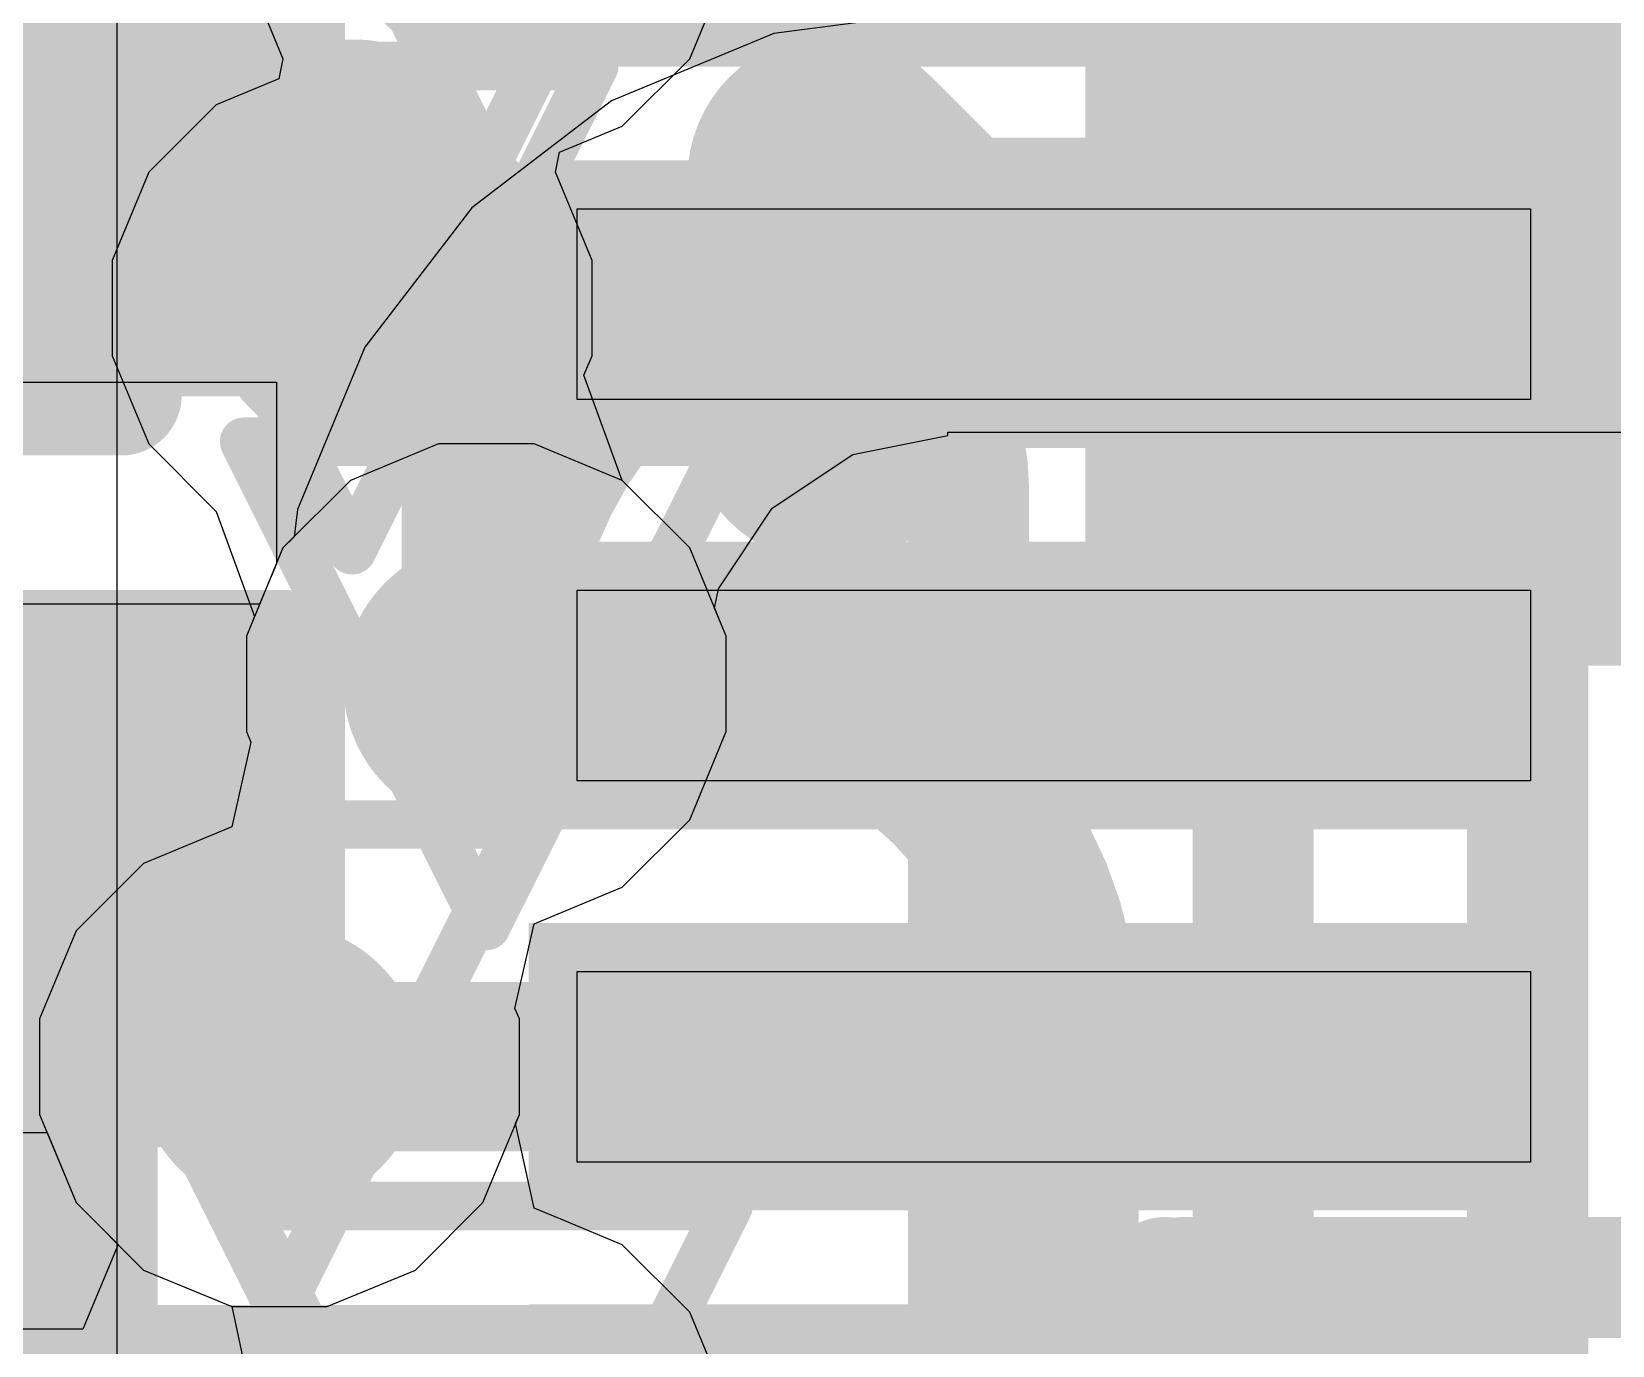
# Model space of a CAD drawing. Header units: inches. Extents: x -6 to 283, y -12 to 154.
# Drawn here: x 17.468 to 19.126, y -4.754 to -3.376 of the extents above; entities that cross this region are included whole.
import ezdxf

# ---------------------------------------------------------------- set-up
doc = ezdxf.new("R2010")
doc.units = ezdxf.units.IN
for name, color, linetype in [('Bottom Layer', 5, 'Continuous'), ('Bottom Overlay', 54, 'Continuous'), ('Bottom Paste', 16, 'Continuous'), ('Bottom Solder', 6, 'Continuous'), ('Drill Drawing', 1, 'Continuous'), ('GND-1', 16, 'Continuous'), ('GND-2', 90, 'Continuous'), ('GND-3', 216, 'Continuous'), ('GND-4', 54, 'Continuous'), ('PWR-1', 156, 'Continuous'), ('PWR-2', 130, 'Continuous'), ('Signal L1', 76, 'Continuous'), ('Signal L2', 6, 'Continuous'), ('Top Layer', 1, 'Continuous'), ('Top Overlay', 2, 'Continuous'), ('Top Paste', 8, 'Continuous'), ('Top Solder', 216, 'Continuous'), ('Via Holes', 16, 'Continuous')]:
    doc.layers.add(name, color=color, linetype=linetype)

# ---------------------------------------------------------------- blocks, each defined once
blk = doc.blocks.new('ESOP_8_B_53')
at = {"layer": 'Bottom Layer'}
blk.add_hatch(color=5, dxfattribs=at).paths.add_polyline_path([(-3.50850073, -1.6050006), (-2.30850059, -1.6050006), (-2.30850059, -2.2049994), (-3.50850073, -2.2049994)])
at = {"layer": 'Bottom Paste'}
blk.add_hatch(color=16, dxfattribs=at).paths.add_polyline_path([(-3.50850073, -1.6050006), (-2.30850059, -1.6050006), (-2.30850059, -2.2049994), (-3.50850073, -2.2049994)])
at = {"layer": 'Bottom Solder'}
blk.add_hatch(color=6, dxfattribs=at).paths.add_polyline_path([(-3.61010073, -1.5034006), (-2.20690059, -1.5034006), (-2.20690059, -2.3065994), (-3.61010073, -2.3065994)])
at = {"layer": 'Bottom Overlay'}
for points in [[(-3.877200779999999, -1.79540154, 0.2999994, 0.2999994, 0), (-3.75020078, -1.92240154, 0.2999994, 0.2999994, 0)], [(-3.877200779999999, -2.04940154, 0.2999994, 0.2999994, 0), (-3.877200779999999, -1.79540154, 0.2999994, 0.2999994, 0)], [(-3.877200779999999, -2.04940154, 0.2999994, 0.2999994, 0), (-3.75020078, -1.92240154, 0.2999994, 0.2999994, 0)]]:
    blk.add_lwpolyline(points, format="xyseb", dxfattribs=at)
for points in [[(-3.95219936, -1.79540154, 0.1499997, 0.1499997, 1), (-3.8022022, -1.79540154, 0.1499997, 0.1499997, 1)], [(-3.95219936, -1.79540154, 0.1499997, 0.1499997, 1), (-3.8022022, -1.79540154, 0.1499997, 0.1499997, 1)], [(-3.82519936, -1.92240154, 0.1499997, 0.1499997, 1), (-3.675202199999999, -1.92240154, 0.1499997, 0.1499997, 1)], [(-3.82519936, -1.92240154, 0.1499997, 0.1499997, 1), (-3.675202199999999, -1.92240154, 0.1499997, 0.1499997, 1)], [(-3.95219936, -2.04940154, 0.1499997, 0.1499997, 1), (-3.8022022, -2.04940154, 0.1499997, 0.1499997, 1)], [(-3.95219936, -2.04940154, 0.1499997, 0.1499997, 1), (-3.8022022, -2.04940154, 0.1499997, 0.1499997, 1)]]:
    blk.add_lwpolyline(points, format="xyseb", close=True, dxfattribs=at)
blk = doc.blocks.new('QFN_64_EP_7_5_7_5__55')
at = {"layer": 'Top Layer'}
for points in [[(-0.6999452599999998, -4.349876999999999), (-0.6999452600000001, -3.349879), (-0.4999456600000001, -3.349879), (-0.4999456599999999, -4.349876999999999)], [(-0.2999003399999999, -4.34987446), (-0.29990034, -3.34987646), (-0.09990074000000009, -3.34987646), (-0.0999007399999999, -4.34987446)], [(0.09989820000000008, -4.34987446), (0.09989819999999991, -3.34987646), (0.2998977999999999, -3.34987646), (0.2998978, -4.34987446)]]:
    blk.add_hatch(color=1, dxfattribs=at).paths.add_polyline_path(points)
at = {"layer": 'Top Solder'}
for points in [[(-1.1507978, -4.400677), (-1.1507978, -3.299079), (-0.8491982, -3.299079), (-0.8491981999999999, -4.400677)], [(-0.7507452599999997, -4.400677), (-0.7507452600000002, -3.299079), (-0.44914566, -3.299079), (-0.4491456599999999, -4.400677)], [(-0.3507003399999999, -4.400674459999999), (-0.3507003400000001, -3.29907646), (-0.04910074000000009, -3.29907646), (-0.04910073999999991, -4.400674459999999)], [(0.04909820000000009, -4.400674459999999), (0.0490981999999999, -3.29907646), (0.3506977999999999, -3.29907646), (0.3506978000000001, -4.400674459999999)], [(0.44915074, -4.400674459999999), (0.4491507399999999, -3.29907646), (0.7507503399999998, -3.29907646), (0.7507503400000001, -4.400674459999999)]]:
    blk.add_hatch(color=216, dxfattribs=at).paths.add_polyline_path(points)
at = {"layer": 'Top Paste'}
for p, q in [((-0.6999452599999999, -4.34987446), (-0.6999452599999999, -3.34987646)), ((-0.6999452599999999, -3.34987646), (-0.4999482, -3.349879)), ((-0.4999482, -3.349879), (-0.4999482, -4.349876999999999)), ((-0.2998978, -4.349876999999999), (-0.2998978, -3.349879)), ((-0.2998978, -3.349879), (-0.09989819999999999, -3.349879)), ((-0.09989819999999999, -3.349879), (-0.09989819999999999, -4.349876999999999)), ((0.09989819999999999, -4.349876999999999), (0.09989819999999999, -3.349879)), ((0.09989819999999999, -3.349879), (0.2998978, -3.349879)), ((0.2998978, -3.349879), (0.2998978, -4.349876999999999)), ((-0.4999482, -4.349876999999999), (-0.6999452599999999, -4.34987446)), ((-0.09989819999999999, -4.349876999999999), (-0.2998978, -4.349876999999999)), ((0.2998978, -4.349876999999999), (0.09989819999999999, -4.349876999999999))]:
    blk.add_line(p, q, dxfattribs=at)
blk = doc.blocks.new('R___0201_84')
at = {"layer": 'Top Layer'}
for points in [[(-0.40999791, 0.18499963), (-0.13999845, 0.18499963), (-0.13999845, -0.18499963), (-0.40999791, -0.18499963)], [(0.14000099, 0.18499963), (0.41000045, 0.18499963), (0.41000045, -0.18499963), (0.14000099, -0.18499963)]]:
    blk.add_hatch(color=1, dxfattribs=at).paths.add_polyline_path(points)
at = {"layer": 'Top Paste'}
for points in [[(-0.40999791, 0.18499963), (-0.13999845, 0.18499963), (-0.13999845, -0.18499963), (-0.40999791, -0.18499963)], [(0.14000099, 0.18499963), (0.41000045, 0.18499963), (0.41000045, -0.18499963), (0.14000099, -0.18499963)]]:
    blk.add_hatch(color=8, dxfattribs=at).paths.add_polyline_path(points)
at = {"layer": 'Top Solder'}
for points in [[(-0.46499907, 0.24000079), (-0.08499729, 0.24000079), (-0.08499729, -0.24000079), (-0.46499907, -0.24000079)], [(0.08499983, 0.24000079), (0.46500161, 0.24000079), (0.46500161, -0.24000079), (0.08499983, -0.24000079)]]:
    blk.add_hatch(color=216, dxfattribs=at).paths.add_polyline_path(points)
at = {"layer": 'Top Overlay'}
for points in [[(-0.4826, 0.254, 0.127, 0.127, 0), (0.4826, 0.254, 0.127, 0.127, 0)], [(-0.4826, -0.254, 0.127, 0.127, 0), (-0.4826, 0.254, 0.127, 0.127, 0)], [(0.4826, -0.254, 0.127, 0.127, 0), (0.4826, 0.254, 0.127, 0.127, 0)], [(-0.4826, -0.254, 0.127, 0.127, 0), (0.4826, -0.254, 0.127, 0.127, 0)]]:
    blk.add_lwpolyline(points, format="xyseb", dxfattribs=at)
for points in [[(-0.51435, 0.254, 0.0635, 0.0635, 1), (-0.4508499999999999, 0.254, 0.0635, 0.0635, 1)], [(-0.51435, 0.254, 0.0635, 0.0635, 1), (-0.4508499999999999, 0.254, 0.0635, 0.0635, 1)], [(0.4508499999999999, 0.254, 0.0635, 0.0635, 1), (0.51435, 0.254, 0.0635, 0.0635, 1)], [(0.4508499999999999, 0.254, 0.0635, 0.0635, 1), (0.51435, 0.254, 0.0635, 0.0635, 1)], [(-0.51435, -0.254, 0.0635, 0.0635, 1), (-0.4508499999999999, -0.254, 0.0635, 0.0635, 1)], [(-0.51435, -0.254, 0.0635, 0.0635, 1), (-0.4508499999999999, -0.254, 0.0635, 0.0635, 1)], [(0.4508499999999999, -0.254, 0.0635, 0.0635, 1), (0.51435, -0.254, 0.0635, 0.0635, 1)], [(0.4508499999999999, -0.254, 0.0635, 0.0635, 1), (0.51435, -0.254, 0.0635, 0.0635, 1)]]:
    blk.add_lwpolyline(points, format="xyseb", close=True, dxfattribs=at)
blk = doc.blocks.new('R___0201_95')
at = {"layer": 'Top Layer'}
for points in [[(-0.40999791, 0.18499963), (-0.13999845, 0.18499963), (-0.13999845, -0.18499963), (-0.40999791, -0.18499963)], [(0.13999845, 0.18499963), (0.40999791, 0.18499963), (0.40999791, -0.18499963), (0.13999845, -0.18499963)]]:
    blk.add_hatch(color=1, dxfattribs=at).paths.add_polyline_path(points)
at = {"layer": 'Top Paste'}
for points in [[(-0.40999791, 0.18499963), (-0.13999845, 0.18499963), (-0.13999845, -0.18499963), (-0.40999791, -0.18499963)], [(0.13999845, 0.18499963), (0.40999791, 0.18499963), (0.40999791, -0.18499963), (0.13999845, -0.18499963)]]:
    blk.add_hatch(color=8, dxfattribs=at).paths.add_polyline_path(points)
at = {"layer": 'Top Solder'}
for points in [[(-0.46499907, 0.24000079), (-0.08499729, 0.24000079), (-0.08499729, -0.24000079), (-0.46499907, -0.24000079)], [(0.08499729, 0.24000079), (0.46499907, 0.24000079), (0.46499907, -0.24000079), (0.08499729, -0.24000079)]]:
    blk.add_hatch(color=216, dxfattribs=at).paths.add_polyline_path(points)
at = {"layer": 'Top Overlay'}
for points in [[(-0.48260254, 0.254, 0.127, 0.127, 0), (0.4826, 0.254, 0.127, 0.127, 0)], [(-0.48260254, -0.254, 0.127, 0.127, 0), (-0.48260254, 0.254, 0.127, 0.127, 0)], [(0.4826, -0.254, 0.127, 0.127, 0), (0.4826, 0.254, 0.127, 0.127, 0)], [(-0.48260254, -0.254, 0.127, 0.127, 0), (0.4826, -0.254, 0.127, 0.127, 0)]]:
    blk.add_lwpolyline(points, format="xyseb", dxfattribs=at)
for points in [[(-0.51435254, 0.254, 0.0635, 0.0635, 1), (-0.45085254, 0.254, 0.0635, 0.0635, 1)], [(-0.51435254, 0.254, 0.0635, 0.0635, 1), (-0.45085254, 0.254, 0.0635, 0.0635, 1)], [(0.4508499999999999, 0.254, 0.0635, 0.0635, 1), (0.51435, 0.254, 0.0635, 0.0635, 1)], [(0.4508499999999999, 0.254, 0.0635, 0.0635, 1), (0.51435, 0.254, 0.0635, 0.0635, 1)], [(-0.51435254, -0.254, 0.0635, 0.0635, 1), (-0.45085254, -0.254, 0.0635, 0.0635, 1)], [(-0.51435254, -0.254, 0.0635, 0.0635, 1), (-0.45085254, -0.254, 0.0635, 0.0635, 1)], [(0.4508499999999999, -0.254, 0.0635, 0.0635, 1), (0.51435, -0.254, 0.0635, 0.0635, 1)], [(0.4508499999999999, -0.254, 0.0635, 0.0635, 1), (0.51435, -0.254, 0.0635, 0.0635, 1)]]:
    blk.add_lwpolyline(points, format="xyseb", close=True, dxfattribs=at)
blk = doc.blocks.new('0630CDMCCDS_3R3MC_B_181')
at = {"layer": 'Bottom Overlay'}
for points in [[(3.4998914, -2.08114646, 0.127, 0.127, 0), (3.4998914, -3.2999934, 0.127, 0.127, 0)], [(3.4998914, -3.2800036, 0.127, 0.127, 0), (3.479901599999999, -3.2999934, 0.127, 0.127, 0)], [(3.479901599999999, -3.2999934, 0.127, 0.127, 0), (-3.5000946, -3.2999934, 0.127, 0.127, 0)]]:
    blk.add_lwpolyline(points, format="xyseb", dxfattribs=at)
for points in [[(3.468141399999999, -3.2800036, 0.0635, 0.0635, 1), (3.5316414, -3.2800036, 0.0635, 0.0635, 1)], [(3.4481516, -3.2999934, 0.0635, 0.0635, 1), (3.5116516, -3.2999934, 0.0635, 0.0635, 1)], [(3.4481516, -3.2999934, 0.0635, 0.0635, 1), (3.5116516, -3.2999934, 0.0635, 0.0635, 1)], [(3.468141399999999, -3.2999934, 0.0635, 0.0635, 1), (3.5316414, -3.2999934, 0.0635, 0.0635, 1)]]:
    blk.add_lwpolyline(points, format="xyseb", close=True, dxfattribs=at)
blk = doc.blocks.new('CAP_0201_B_220')
at = {"layer": 'Bottom Layer'}
for points in [[(-0.44999656, 0.1499997), (-0.14999716, 0.1499997), (-0.14999716, -0.1499997), (-0.44999656, -0.1499997)], [(0.14999716, 0.1499997), (0.44999656, 0.1499997), (0.44999656, -0.1499997), (0.14999716, -0.1499997)]]:
    blk.add_hatch(color=5, dxfattribs=at).paths.add_polyline_path(points)
at = {"layer": 'Bottom Paste'}
for points in [[(-0.44999656, 0.1499997), (-0.14999716, 0.1499997), (-0.14999716, -0.1499997), (-0.44999656, -0.1499997)], [(0.14999716, 0.1499997), (0.44999656, 0.1499997), (0.44999656, -0.1499997), (0.14999716, -0.1499997)]]:
    blk.add_hatch(color=16, dxfattribs=at).paths.add_polyline_path(points)
at = {"layer": 'Bottom Solder'}
for points in [[(-0.50499772, 0.20500086), (-0.094996, 0.20500086), (-0.094996, -0.20500086), (-0.50499772, -0.20500086)], [(0.094996, 0.20500086), (0.50499772, 0.20500086), (0.50499772, -0.20500086), (0.094996, -0.20500086)]]:
    blk.add_hatch(color=6, dxfattribs=at).paths.add_polyline_path(points)
at = {"layer": 'Bottom Overlay'}
for points in [[(-0.5334, 0.2286, 0.127, 0.127, 0), (-0.2032, 0.2286, 0.127, 0.127, 0)], [(-0.5334, -0.2286, 0.127, 0.127, 0), (-0.5334, 0.2286, 0.127, 0.127, 0)], [(0.2032, 0.2286, 0.127, 0.127, 0), (0.5334, 0.2286, 0.127, 0.127, 0)], [(0.5334, -0.2286, 0.127, 0.127, 0), (0.5334, 0.2286, 0.127, 0.127, 0)], [(-0.5334, -0.2286, 0.127, 0.127, 0), (-0.2032, -0.2286, 0.127, 0.127, 0)], [(0.2032, -0.2286, 0.127, 0.127, 0), (0.5334, -0.2286, 0.127, 0.127, 0)]]:
    blk.add_lwpolyline(points, format="xyseb", dxfattribs=at)
for points in [[(-0.5651499999999999, 0.2286, 0.0635, 0.0635, 1), (-0.5016499999999999, 0.2286, 0.0635, 0.0635, 1)], [(-0.5651499999999999, 0.2286, 0.0635, 0.0635, 1), (-0.5016499999999999, 0.2286, 0.0635, 0.0635, 1)], [(-0.23495, 0.2286, 0.0635, 0.0635, 1), (-0.17145, 0.2286, 0.0635, 0.0635, 1)], [(0.17145, 0.2286, 0.0635, 0.0635, 1), (0.23495, 0.2286, 0.0635, 0.0635, 1)], [(0.5016499999999999, 0.2286, 0.0635, 0.0635, 1), (0.5651499999999999, 0.2286, 0.0635, 0.0635, 1)], [(0.5016499999999999, 0.2286, 0.0635, 0.0635, 1), (0.5651499999999999, 0.2286, 0.0635, 0.0635, 1)], [(-0.5651499999999999, -0.2286, 0.0635, 0.0635, 1), (-0.5016499999999999, -0.2286, 0.0635, 0.0635, 1)], [(-0.5651499999999999, -0.2286, 0.0635, 0.0635, 1), (-0.5016499999999999, -0.2286, 0.0635, 0.0635, 1)], [(-0.23495, -0.2286, 0.0635, 0.0635, 1), (-0.17145, -0.2286, 0.0635, 0.0635, 1)], [(0.17145, -0.2286, 0.0635, 0.0635, 1), (0.23495, -0.2286, 0.0635, 0.0635, 1)], [(0.5016499999999999, -0.2286, 0.0635, 0.0635, 1), (0.5651499999999999, -0.2286, 0.0635, 0.0635, 1)], [(0.5016499999999999, -0.2286, 0.0635, 0.0635, 1), (0.5651499999999999, -0.2286, 0.0635, 0.0635, 1)]]:
    blk.add_lwpolyline(points, format="xyseb", close=True, dxfattribs=at)
blk = doc.blocks.new('CAP_0201_B_233')
at = {"layer": 'Bottom Layer'}
for points in [[(-0.44999656, 0.1499997), (-0.14999716, 0.1499997), (-0.14999716, -0.1499997), (-0.44999656, -0.1499997)], [(0.14999716, 0.1499997), (0.44999656, 0.1499997), (0.44999656, -0.1499997), (0.14999716, -0.1499997)]]:
    blk.add_hatch(color=5, dxfattribs=at).paths.add_polyline_path(points)
at = {"layer": 'Bottom Paste'}
for points in [[(-0.44999656, 0.1499997), (-0.14999716, 0.1499997), (-0.14999716, -0.1499997), (-0.44999656, -0.1499997)], [(0.14999716, 0.1499997), (0.44999656, 0.1499997), (0.44999656, -0.1499997), (0.14999716, -0.1499997)]]:
    blk.add_hatch(color=16, dxfattribs=at).paths.add_polyline_path(points)
at = {"layer": 'Bottom Solder'}
for points in [[(-0.50499772, 0.20500086), (-0.094996, 0.20500086), (-0.094996, -0.20500086), (-0.50499772, -0.20500086)], [(0.094996, 0.20500086), (0.50499772, 0.20500086), (0.50499772, -0.20500086), (0.094996, -0.20500086)]]:
    blk.add_hatch(color=6, dxfattribs=at).paths.add_polyline_path(points)
at = {"layer": 'Bottom Overlay'}
for points in [[(-0.5334, 0.2286, 0.127, 0.127, 0), (-0.2032, 0.2286, 0.127, 0.127, 0)], [(-0.5334, -0.2286, 0.127, 0.127, 0), (-0.5334, 0.2286, 0.127, 0.127, 0)], [(0.2032, 0.2286, 0.127, 0.127, 0), (0.5334, 0.2286, 0.127, 0.127, 0)], [(0.5334, -0.2286, 0.127, 0.127, 0), (0.5334, 0.2286, 0.127, 0.127, 0)], [(-0.5334, -0.2286, 0.127, 0.127, 0), (-0.2032, -0.2286, 0.127, 0.127, 0)], [(0.2032, -0.2286, 0.127, 0.127, 0), (0.5334, -0.2286, 0.127, 0.127, 0)]]:
    blk.add_lwpolyline(points, format="xyseb", dxfattribs=at)
for points in [[(-0.5651499999999999, 0.2286, 0.0635, 0.0635, 1), (-0.5016499999999999, 0.2286, 0.0635, 0.0635, 1)], [(-0.5651499999999999, 0.2286, 0.0635, 0.0635, 1), (-0.5016499999999999, 0.2286, 0.0635, 0.0635, 1)], [(-0.23495, 0.2286, 0.0635, 0.0635, 1), (-0.17145, 0.2286, 0.0635, 0.0635, 1)], [(0.17145, 0.2286, 0.0635, 0.0635, 1), (0.23495, 0.2286, 0.0635, 0.0635, 1)], [(0.5016499999999999, 0.2286, 0.0635, 0.0635, 1), (0.5651499999999999, 0.2286, 0.0635, 0.0635, 1)], [(0.5016499999999999, 0.2286, 0.0635, 0.0635, 1), (0.5651499999999999, 0.2286, 0.0635, 0.0635, 1)], [(-0.5651499999999999, -0.2286, 0.0635, 0.0635, 1), (-0.5016499999999999, -0.2286, 0.0635, 0.0635, 1)], [(-0.5651499999999999, -0.2286, 0.0635, 0.0635, 1), (-0.5016499999999999, -0.2286, 0.0635, 0.0635, 1)], [(-0.23495, -0.2286, 0.0635, 0.0635, 1), (-0.17145, -0.2286, 0.0635, 0.0635, 1)], [(0.17145, -0.2286, 0.0635, 0.0635, 1), (0.23495, -0.2286, 0.0635, 0.0635, 1)], [(0.5016499999999999, -0.2286, 0.0635, 0.0635, 1), (0.5651499999999999, -0.2286, 0.0635, 0.0635, 1)], [(0.5016499999999999, -0.2286, 0.0635, 0.0635, 1), (0.5651499999999999, -0.2286, 0.0635, 0.0635, 1)]]:
    blk.add_lwpolyline(points, format="xyseb", close=True, dxfattribs=at)
blk = doc.blocks.new('C___0402_B_466')
at = {"layer": 'Bottom Overlay'}
for points in [[(-0.7874, 0.4064, 0.127, 0.127, 0), (-0.7874, -0.4064, 0.127, 0.127, 0)], [(-0.2794, -0.4064, 0.127, 0.127, 0), (-0.7874, -0.4064, 0.127, 0.127, 0)]]:
    blk.add_lwpolyline(points, format="xyseb", dxfattribs=at)
for points in [[(-0.8191499999999999, -0.4064, 0.0635, 0.0635, 1), (-0.7556499999999999, -0.4064, 0.0635, 0.0635, 1)], [(-0.8191499999999999, -0.4064, 0.0635, 0.0635, 1), (-0.7556499999999999, -0.4064, 0.0635, 0.0635, 1)], [(-0.31115, -0.4064, 0.0635, 0.0635, 1), (-0.24765, -0.4064, 0.0635, 0.0635, 1)]]:
    blk.add_lwpolyline(points, format="xyseb", close=True, dxfattribs=at)

msp = doc.modelspace()

# ---------------------------------------------------------------- hatches: boundary and pattern name
at = {"layer": 'Bottom Layer'}
h = msp.add_hatch(color=5, dxfattribs=at)
edge = h.paths.add_edge_path()
edge.add_arc((17.94510508, -4.05987504), 0.1499997, 0, 360)
h = msp.add_hatch(color=5, dxfattribs=at)
edge = h.paths.add_edge_path()
edge.add_arc((17.72812304, -4.461474439999999), 0.1499997, 0, 360)
at = {"layer": 'GND-1'}
h = msp.add_hatch(color=16, dxfattribs=at)
edge = h.paths.add_edge_path()
edge.add_arc((17.94507206, -3.26164194), 0.1499997, 0, 360)
h = msp.add_hatch(color=16, dxfattribs=at)
edge = h.paths.add_edge_path()
edge.add_arc((17.80432304, -3.66580674), 0.1499997, 0, 360)
h = msp.add_hatch(color=16, dxfattribs=at)
edge = h.paths.add_edge_path()
edge.add_arc((17.94510508, -4.05987504), 0.1499997, 0, 360)
h = msp.add_hatch(color=16, dxfattribs=at)
edge = h.paths.add_edge_path()
edge.add_arc((17.72812304, -4.461474439999999), 0.1499997, 0, 360)
h = msp.add_hatch(color=16, dxfattribs=at)
edge = h.paths.add_edge_path()
edge.add_arc((17.94510508, -4.861559999999999), 0.1499997, 0, 360)
at = {"layer": 'GND-2'}
h = msp.add_hatch(color=90, dxfattribs=at)
edge = h.paths.add_edge_path()
edge.add_arc((17.94510508, -4.05987504), 0.1499997, 0, 360)
h = msp.add_hatch(color=90, dxfattribs=at)
edge = h.paths.add_edge_path()
edge.add_arc((17.72812304, -4.461474439999999), 0.1499997, 0, 360)
at = {"layer": 'GND-3'}
h = msp.add_hatch(color=216, dxfattribs=at)
edge = h.paths.add_edge_path()
edge.add_arc((17.94510508, -4.05987504), 0.1499997, 0, 360)
h = msp.add_hatch(color=216, dxfattribs=at)
edge = h.paths.add_edge_path()
edge.add_arc((17.72812304, -4.461474439999999), 0.1499997, 0, 360)
at = {"layer": 'GND-4'}
h = msp.add_hatch(color=54, dxfattribs=at)
edge = h.paths.add_edge_path()
edge.add_arc((17.94510508, -4.05987504), 0.1499997, 0, 360)
h = msp.add_hatch(color=54, dxfattribs=at)
edge = h.paths.add_edge_path()
edge.add_arc((17.72812304, -4.461474439999999), 0.1499997, 0, 360)
at = {"layer": 'PWR-1'}
h = msp.add_hatch(color=156, dxfattribs=at)
edge = h.paths.add_edge_path()
edge.add_arc((17.94510508, -4.05987504), 0.1499997, 0, 360)
h = msp.add_hatch(color=156, dxfattribs=at)
edge = h.paths.add_edge_path()
edge.add_arc((17.72812304, -4.461474439999999), 0.1499997, 0, 360)
at = {"layer": 'PWR-2'}
h = msp.add_hatch(color=130, dxfattribs=at)
edge = h.paths.add_edge_path()
edge.add_arc((17.94510508, -4.05987504), 0.1499997, 0, 360)
h = msp.add_hatch(color=130, dxfattribs=at)
edge = h.paths.add_edge_path()
edge.add_arc((17.72812304, -4.461474439999999), 0.1499997, 0, 360)
at = {"layer": 'Signal L1'}
h = msp.add_hatch(color=76, dxfattribs=at)
edge = h.paths.add_edge_path()
edge.add_arc((17.94507206, -3.26164194), 0.1499997, 0, 360)
h = msp.add_hatch(color=76, dxfattribs=at)
edge = h.paths.add_edge_path()
edge.add_arc((17.80432304, -3.66580674), 0.1499997, 0, 360)
h = msp.add_hatch(color=76, dxfattribs=at)
edge = h.paths.add_edge_path()
edge.add_arc((17.94510508, -4.05987504), 0.1499997, 0, 360)
h = msp.add_hatch(color=76, dxfattribs=at)
edge = h.paths.add_edge_path()
edge.add_arc((17.72812304, -4.461474439999999), 0.1499997, 0, 360)
h = msp.add_hatch(color=76, dxfattribs=at)
edge = h.paths.add_edge_path()
edge.add_arc((17.94510508, -4.861559999999999), 0.1499997, 0, 360)
at = {"layer": 'Signal L2'}
h = msp.add_hatch(color=6, dxfattribs=at)
edge = h.paths.add_edge_path()
edge.add_arc((17.94510508, -4.05987504), 0.1499997, 0, 360)
h = msp.add_hatch(color=6, dxfattribs=at)
edge = h.paths.add_edge_path()
edge.add_arc((17.72812304, -4.461474439999999), 0.1499997, 0, 360)
at = {"layer": 'Top Layer'}
h = msp.add_hatch(color=1, dxfattribs=at)
edge = h.paths.add_edge_path()
edge.add_arc((17.94507206, -3.26164194), 0.1499997, 0, 360)
h = msp.add_hatch(color=1, dxfattribs=at)
edge = h.paths.add_edge_path()
edge.add_arc((17.80432304, -3.66580674), 0.1499997, 0, 360)
h = msp.add_hatch(color=1, dxfattribs=at)
edge = h.paths.add_edge_path()
edge.add_arc((17.94510508, -4.05987504), 0.1499997, 0, 360)
h = msp.add_hatch(color=1, dxfattribs=at)
edge = h.paths.add_edge_path()
edge.add_arc((17.72812304, -4.461474439999999), 0.1499997, 0, 360)
h = msp.add_hatch(color=1, dxfattribs=at)
edge = h.paths.add_edge_path()
edge.add_arc((17.94510508, -4.861559999999999), 0.1499997, 0, 360)
at = {"layer": 'Via Holes'}
h = msp.add_hatch(color=7, dxfattribs=at)
edge = h.paths.add_edge_path()
edge.add_arc((17.80432304, -3.66580674), 0.07499858, 0, 360)
h = msp.add_hatch(color=7, dxfattribs=at)
edge = h.paths.add_edge_path()
edge.add_arc((17.94510508, -4.05987504), 0.07499858, 0, 360)
h = msp.add_hatch(color=7, dxfattribs=at)
edge = h.paths.add_edge_path()
edge.add_arc((17.72812304, -4.461474439999999), 0.07499858, 0, 360)

# ---------------------------------------------------------------- linework, layer by layer
at = {"layer": 'Bottom Layer'}
for p, q in [((17.22304658, -3.7433504), (17.72497598, -3.7433504)), ((17.72497598, -3.7433504), (17.72497598, -3.9338504)), ((17.72497598, -3.9338504), (17.70731028, -3.97649954)), ((17.70731028, -3.97649954), (17.22304658, -3.97649954)), ((17.22304658, -4.530498939999999), (17.48438464, -4.530498939999999)), ((17.48438464, -4.530498939999999), (17.51482654, -4.603993839999999)), ((17.51482654, -4.603993839999999), (17.5588676, -4.6480349)), ((17.5588676, -4.6480349), (17.52204268, -4.7369349)), ((17.52204268, -4.7369349), (17.39415114, -4.7369349))]:
    msp.add_line(p, q, dxfattribs=at)
for points in [[(17.56114598, -3.47313758, 0.1778, 0.1778, 0), (17.56114598, -3.4663507, 0.1778, 0.1778, 0)], [(17.56114598, -3.47313758, 0.1778, 0.1778, 0), (17.81259074, -3.47313758, 0.1778, 0.1778, 0)], [(17.81259074, -3.47313758, 0.1778, 0.1778, 0), (17.94510508, -3.60565192, 0.1778, 0.1778, 0)], [(17.94510508, -4.05987504, 0.1778, 0.1778, 0), (17.94510508, -3.60565192, 0.1778, 0.1778, 0)], [(17.50004628, -4.253499239999999, 0.1778, 0.1778, 0), (17.56114598, -4.31459894, 0.1778, 0.1778, 0)], [(17.56114598, -4.31459894, 0.1778, 0.1778, 0), (17.7484913, -4.4277534, 0.1778, 0.1778, 0)], [(17.7484913, -4.4277534, 0.1778, 0.1778, 0), (17.80432304, -4.461474439999999, 0.1778, 0.1778, 0)]]:
    msp.add_lwpolyline(points, format="xyseb", dxfattribs=at)
for points in [[(17.51669598, -3.4663507, 0.08889999999999999, 0.08889999999999999, 1), (17.60559598, -3.4663507, 0.08889999999999999, 0.08889999999999999, 1)], [(17.51669598, -3.47313758, 0.08889999999999999, 0.08889999999999999, 1), (17.60559598, -3.47313758, 0.08889999999999999, 0.08889999999999999, 1)], [(17.51669598, -3.47313758, 0.08889999999999999, 0.08889999999999999, 1), (17.60559598, -3.47313758, 0.08889999999999999, 0.08889999999999999, 1)], [(17.76814074, -3.47313758, 0.08889999999999999, 0.08889999999999999, 1), (17.85704074, -3.47313758, 0.08889999999999999, 0.08889999999999999, 1)], [(17.76814074, -3.47313758, 0.08889999999999999, 0.08889999999999999, 1), (17.85704074, -3.47313758, 0.08889999999999999, 0.08889999999999999, 1)], [(17.90065508, -3.60565192, 0.08889999999999999, 0.08889999999999999, 1), (17.98955508, -3.60565192, 0.08889999999999999, 0.08889999999999999, 1)], [(17.90065508, -3.60565192, 0.08889999999999999, 0.08889999999999999, 1), (17.98955508, -3.60565192, 0.08889999999999999, 0.08889999999999999, 1)], [(17.90065508, -4.05987504, 0.08889999999999999, 0.08889999999999999, 1), (17.98955508, -4.05987504, 0.08889999999999999, 0.08889999999999999, 1)], [(17.45559628, -4.253499239999999, 0.08889999999999999, 0.08889999999999999, 1), (17.54449628, -4.253499239999999, 0.08889999999999999, 0.08889999999999999, 1)], [(17.51669598, -4.31459894, 0.08889999999999999, 0.08889999999999999, 1), (17.60559598, -4.31459894, 0.08889999999999999, 0.08889999999999999, 1)], [(17.51669598, -4.31459894, 0.08889999999999999, 0.08889999999999999, 1), (17.60559598, -4.31459894, 0.08889999999999999, 0.08889999999999999, 1)], [(17.7040413, -4.4277534, 0.08889999999999999, 0.08889999999999999, 1), (17.7929413, -4.4277534, 0.08889999999999999, 0.08889999999999999, 1)], [(17.7040413, -4.4277534, 0.08889999999999999, 0.08889999999999999, 1), (17.7929413, -4.4277534, 0.08889999999999999, 0.08889999999999999, 1)], [(17.75987304, -4.461474439999999, 0.08889999999999999, 0.08889999999999999, 1), (17.84877304, -4.461474439999999, 0.08889999999999999, 0.08889999999999999, 1)]]:
    msp.add_lwpolyline(points, format="xyseb", close=True, dxfattribs=at)
at = {"layer": 'Drill Drawing'}
for points in [[(17.69107206, -3.00764194, 0.0508, 0.0508, 0), (17.94507206, -3.51564194, 0.0508, 0.0508, 0)], [(17.94507206, -3.51564194, 0.0508, 0.0508, 0), (18.19907206, -3.00764194, 0.0508, 0.0508, 0)], [(17.55032304, -3.41180674, 0.0508, 0.0508, 0), (18.05832304, -3.41180674, 0.0508, 0.0508, 0)], [(17.55032304, -3.41180674, 0.0508, 0.0508, 0), (17.80432304, -3.919806739999999, 0.0508, 0.0508, 0)], [(17.80432304, -3.919806739999999, 0.0508, 0.0508, 0), (18.05832304, -3.41180674, 0.0508, 0.0508, 0)], [(17.69110508, -3.80587504, 0.0508, 0.0508, 0), (18.19910508, -3.80587504, 0.0508, 0.0508, 0)], [(17.69110508, -3.80587504, 0.0508, 0.0508, 0), (17.94510508, -4.31387504, 0.0508, 0.0508, 0)], [(17.94510508, -4.31387504, 0.0508, 0.0508, 0), (18.19910508, -3.80587504, 0.0508, 0.0508, 0)], [(17.47412304, -4.20747444, 0.0508, 0.0508, 0), (17.98212304, -4.20747444, 0.0508, 0.0508, 0)], [(17.47412304, -4.20747444, 0.0508, 0.0508, 0), (17.72812304, -4.715474439999999, 0.0508, 0.0508, 0)], [(17.72812304, -4.715474439999999, 0.0508, 0.0508, 0), (17.98212304, -4.20747444, 0.0508, 0.0508, 0)], [(17.69110508, -4.60756, 0.0508, 0.0508, 0), (18.19910508, -4.60756, 0.0508, 0.0508, 0)], [(17.69110508, -4.60756, 0.0508, 0.0508, 0), (17.94510508, -5.115559999999999, 0.0508, 0.0508, 0)], [(17.94510508, -5.115559999999999, 0.0508, 0.0508, 0), (18.19910508, -4.60756, 0.0508, 0.0508, 0)]]:
    msp.add_lwpolyline(points, format="xyseb", dxfattribs=at)
for points in [[(17.53762304, -3.41180674, 0.0254, 0.0254, 1), (17.56302304, -3.41180674, 0.0254, 0.0254, 1)], [(17.53762304, -3.41180674, 0.0254, 0.0254, 1), (17.56302304, -3.41180674, 0.0254, 0.0254, 1)], [(18.04562304, -3.41180674, 0.0254, 0.0254, 1), (18.07102304, -3.41180674, 0.0254, 0.0254, 1)], [(18.04562304, -3.41180674, 0.0254, 0.0254, 1), (18.07102304, -3.41180674, 0.0254, 0.0254, 1)], [(17.93237206, -3.51564194, 0.0254, 0.0254, 1), (17.95777206, -3.51564194, 0.0254, 0.0254, 1)], [(17.93237206, -3.51564194, 0.0254, 0.0254, 1), (17.95777206, -3.51564194, 0.0254, 0.0254, 1)], [(17.67840508, -3.80587504, 0.0254, 0.0254, 1), (17.70380508, -3.80587504, 0.0254, 0.0254, 1)], [(17.67840508, -3.80587504, 0.0254, 0.0254, 1), (17.70380508, -3.80587504, 0.0254, 0.0254, 1)], [(18.18640508, -3.80587504, 0.0254, 0.0254, 1), (18.21180508, -3.80587504, 0.0254, 0.0254, 1)], [(18.18640508, -3.80587504, 0.0254, 0.0254, 1), (18.21180508, -3.80587504, 0.0254, 0.0254, 1)], [(17.79162304, -3.919806739999999, 0.0254, 0.0254, 1), (17.81702304, -3.919806739999999, 0.0254, 0.0254, 1)], [(17.79162304, -3.919806739999999, 0.0254, 0.0254, 1), (17.81702304, -3.919806739999999, 0.0254, 0.0254, 1)], [(17.46142304, -4.20747444, 0.0254, 0.0254, 1), (17.48682304, -4.20747444, 0.0254, 0.0254, 1)], [(17.46142304, -4.20747444, 0.0254, 0.0254, 1), (17.48682304, -4.20747444, 0.0254, 0.0254, 1)], [(17.96942304, -4.20747444, 0.0254, 0.0254, 1), (17.99482304, -4.20747444, 0.0254, 0.0254, 1)], [(17.96942304, -4.20747444, 0.0254, 0.0254, 1), (17.99482304, -4.20747444, 0.0254, 0.0254, 1)], [(17.93240508, -4.31387504, 0.0254, 0.0254, 1), (17.95780508, -4.31387504, 0.0254, 0.0254, 1)], [(17.93240508, -4.31387504, 0.0254, 0.0254, 1), (17.95780508, -4.31387504, 0.0254, 0.0254, 1)], [(17.67840508, -4.60756, 0.0254, 0.0254, 1), (17.70380508, -4.60756, 0.0254, 0.0254, 1)], [(17.67840508, -4.60756, 0.0254, 0.0254, 1), (17.70380508, -4.60756, 0.0254, 0.0254, 1)], [(18.18640508, -4.60756, 0.0254, 0.0254, 1), (18.21180508, -4.60756, 0.0254, 0.0254, 1)], [(18.18640508, -4.60756, 0.0254, 0.0254, 1), (18.21180508, -4.60756, 0.0254, 0.0254, 1)], [(17.71542304, -4.715474439999999, 0.0254, 0.0254, 1), (17.74082304, -4.715474439999999, 0.0254, 0.0254, 1)], [(17.71542304, -4.715474439999999, 0.0254, 0.0254, 1), (17.74082304, -4.715474439999999, 0.0254, 0.0254, 1)]]:
    msp.add_lwpolyline(points, format="xyseb", close=True, dxfattribs=at)
at = {"layer": 'GND-1'}
for p, q in [((17.69347236, -3.31168756), (17.73177556, -3.4041588)), ((18.15836856, -3.40416134), (18.19667176, -3.31168756)), ((17.73177556, -3.4041588), (17.72757694, -3.4252662)), ((18.08759146, -3.47493844), (18.15836856, -3.40416134)), ((17.72757694, -3.4252662), (17.66180364, -3.45251024)), ((17.66180364, -3.45251024), (17.59102654, -3.52328734)), ((18.02181816, -3.50218248), (18.08759146, -3.47493844)), ((18.01761954, -3.52328988), (18.02181816, -3.50218248)), ((17.59102654, -3.52328734), (17.55272334, -3.61576112)), ((18.05592274, -3.61576112), (18.01761954, -3.52328988)), ((17.55272334, -3.61576112), (17.55272334, -3.71585236)), ((18.05592274, -3.71585236), (18.05592274, -3.61576112)), ((17.55272334, -3.71585236), (17.59102654, -3.808326139999999)), ((18.047462, -3.73627904), (18.05592274, -3.71585236)), ((18.08762702, -3.84658108), (18.047462, -3.73627904)), ((17.59102654, -3.808326139999999), (17.6618011, -3.8791007)), ((18.15840158, -3.917355639999999), (18.08762702, -3.84658108)), ((17.6618011, -3.8791007), (17.70196612, -3.98940274)), ((18.19670478, -4.009829419999999), (18.15840158, -3.917355639999999)), ((17.70196612, -3.98940274), (17.69350538, -4.009829419999999)), ((17.69350538, -4.009829419999999), (17.69350538, -4.10992066)), ((18.19670478, -4.10992066), (18.19670478, -4.009829419999999)), ((17.69350538, -4.10992066), (17.69808246, -4.120974739999999)), ((18.15840158, -4.20239444), (18.19670478, -4.10992066)), ((17.69808246, -4.120974739999999), (17.67807488, -4.20987474)), ((17.67807488, -4.20987474), (17.58560364, -4.24817794)), ((18.08762448, -4.27317154), (18.15840158, -4.20239444)), ((17.58560364, -4.24817794), (17.51482654, -4.31895504)), ((17.99515324, -4.31147474), (18.08762448, -4.27317154)), ((17.51482654, -4.31895504), (17.47652334, -4.41142882)), ((17.97514566, -4.40037474), (17.99515324, -4.31147474)), ((17.97972274, -4.41142882), (17.97514566, -4.40037474)), ((17.47652334, -4.41142882), (17.47652334, -4.51152006)), ((17.97972274, -4.51152006), (17.97972274, -4.41142882)), ((17.47652334, -4.51152006), (17.51482654, -4.603993839999999)), ((17.9757705, -4.521060299999999), (17.97972274, -4.51152006)), ((17.9951507, -4.609957759999999), (17.9757705, -4.521060299999999)), ((17.51482654, -4.603993839999999), (17.58560364, -4.674770939999999)), ((18.02306276, -4.621522379999999), (17.9951507, -4.609957759999999)), ((18.08762448, -4.6482635), (18.02306276, -4.621522379999999)), ((18.15840158, -4.7190406), (18.08762448, -4.6482635)), ((17.58560364, -4.674770939999999), (17.65016536, -4.70151206)), ((17.65016536, -4.70151206), (17.67807742, -4.713076679999999)), ((17.67807742, -4.713076679999999), (17.69745762, -4.80197414)), ((18.19670478, -4.81151438), (18.15840158, -4.7190406))]:
    msp.add_line(p, q, dxfattribs=at)
at = {"layer": 'GND-2'}
for p, q in [((17.89505946, -3.80827534), (17.80258568, -3.846578539999999)), ((17.9951507, -3.80827534), (17.89505946, -3.80827534)), ((18.08762448, -3.846578539999999), (17.9951507, -3.80827534)), ((17.80258568, -3.846578539999999), (17.73180858, -3.917355639999999)), ((18.15840158, -3.917355639999999), (18.08762448, -3.846578539999999)), ((17.73180858, -3.917355639999999), (17.69350538, -4.009829419999999)), ((18.19670478, -4.009829419999999), (18.15840158, -3.917355639999999)), ((17.69350538, -4.009829419999999), (17.69350538, -4.10992066)), ((18.19670478, -4.10992066), (18.19670478, -4.009829419999999)), ((17.69350538, -4.10992066), (17.69808246, -4.120974739999999)), ((18.15840158, -4.20239444), (18.19670478, -4.10992066)), ((17.69808246, -4.120974739999999), (17.67807488, -4.20987474)), ((17.67807488, -4.20987474), (17.58560364, -4.24817794)), ((18.08762448, -4.27317154), (18.15840158, -4.20239444)), ((17.58560364, -4.24817794), (17.51482654, -4.31895504)), ((17.99515324, -4.31147474), (18.08762448, -4.27317154)), ((17.51482654, -4.31895504), (17.47652334, -4.41142882)), ((17.97514566, -4.40037474), (17.99515324, -4.31147474)), ((17.97972274, -4.41142882), (17.97514566, -4.40037474)), ((17.47652334, -4.41142882), (17.47652334, -4.51152006)), ((17.97972274, -4.51152006), (17.97972274, -4.41142882)), ((17.47652334, -4.51152006), (17.51482654, -4.603993839999999)), ((17.94141954, -4.603993839999999), (17.97972274, -4.51152006)), ((17.51482654, -4.603993839999999), (17.58560364, -4.674770939999999)), ((17.87064244, -4.674770939999999), (17.94141954, -4.603993839999999)), ((17.58560364, -4.674770939999999), (17.67807742, -4.71307414)), ((17.77816866, -4.71307414), (17.87064244, -4.674770939999999)), ((17.67807742, -4.71307414), (17.77816866, -4.71307414))]:
    msp.add_line(p, q, dxfattribs=at)
at = {"layer": 'GND-3'}
for p, q in [((17.89505946, -3.80827534), (17.80258568, -3.846578539999999)), ((17.9951507, -3.80827534), (17.89505946, -3.80827534)), ((18.08762448, -3.846578539999999), (17.9951507, -3.80827534)), ((17.80258568, -3.846578539999999), (17.73180858, -3.917355639999999)), ((18.15840158, -3.917355639999999), (18.08762448, -3.846578539999999)), ((17.73180858, -3.917355639999999), (17.69350538, -4.009829419999999)), ((18.19670478, -4.009829419999999), (18.15840158, -3.917355639999999)), ((17.69350538, -4.009829419999999), (17.69350538, -4.10992066)), ((18.19670478, -4.10992066), (18.19670478, -4.009829419999999)), ((17.69350538, -4.10992066), (17.69808246, -4.120974739999999)), ((18.15840158, -4.20239444), (18.19670478, -4.10992066)), ((17.69808246, -4.120974739999999), (17.67807488, -4.20987474)), ((17.67807488, -4.20987474), (17.58560364, -4.24817794)), ((18.08762448, -4.27317154), (18.15840158, -4.20239444)), ((17.58560364, -4.24817794), (17.51482654, -4.31895504)), ((17.99515324, -4.31147474), (18.08762448, -4.27317154)), ((17.51482654, -4.31895504), (17.47652334, -4.41142882)), ((17.97514566, -4.40037474), (17.99515324, -4.31147474)), ((17.97972274, -4.41142882), (17.97514566, -4.40037474)), ((17.47652334, -4.41142882), (17.47652334, -4.51152006)), ((17.97972274, -4.51152006), (17.97972274, -4.41142882)), ((17.47652334, -4.51152006), (17.51482654, -4.603993839999999)), ((17.94141954, -4.603993839999999), (17.97972274, -4.51152006)), ((17.51482654, -4.603993839999999), (17.58560364, -4.674770939999999)), ((17.87064244, -4.674770939999999), (17.94141954, -4.603993839999999)), ((17.58560364, -4.674770939999999), (17.67807742, -4.71307414)), ((17.77816866, -4.71307414), (17.87064244, -4.674770939999999)), ((17.67807742, -4.71307414), (17.77816866, -4.71307414))]:
    msp.add_line(p, q, dxfattribs=at)
at = {"layer": 'GND-4'}
for p, q in [((17.89505946, -3.80827534), (17.80258568, -3.846578539999999)), ((17.9951507, -3.80827534), (17.89505946, -3.80827534)), ((18.08762448, -3.846578539999999), (17.9951507, -3.80827534)), ((17.80258568, -3.846578539999999), (17.73180858, -3.917355639999999)), ((18.15840158, -3.917355639999999), (18.08762448, -3.846578539999999)), ((17.73180858, -3.917355639999999), (17.69350538, -4.009829419999999)), ((18.19670478, -4.009829419999999), (18.15840158, -3.917355639999999)), ((17.69350538, -4.009829419999999), (17.69350538, -4.10992066)), ((18.19670478, -4.10992066), (18.19670478, -4.009829419999999)), ((17.69350538, -4.10992066), (17.69808246, -4.120974739999999)), ((18.15840158, -4.20239444), (18.19670478, -4.10992066)), ((17.69808246, -4.120974739999999), (17.67807488, -4.20987474)), ((17.67807488, -4.20987474), (17.58560364, -4.24817794)), ((18.08762448, -4.27317154), (18.15840158, -4.20239444)), ((17.58560364, -4.24817794), (17.51482654, -4.31895504)), ((17.99515324, -4.31147474), (18.08762448, -4.27317154)), ((17.51482654, -4.31895504), (17.47652334, -4.41142882)), ((17.97514566, -4.40037474), (17.99515324, -4.31147474)), ((17.97972274, -4.41142882), (17.97514566, -4.40037474)), ((17.47652334, -4.41142882), (17.47652334, -4.51152006)), ((17.97972274, -4.51152006), (17.97972274, -4.41142882)), ((17.47652334, -4.51152006), (17.51482654, -4.603993839999999)), ((17.94141954, -4.603993839999999), (17.97972274, -4.51152006)), ((17.51482654, -4.603993839999999), (17.58560364, -4.674770939999999)), ((17.87064244, -4.674770939999999), (17.94141954, -4.603993839999999)), ((17.58560364, -4.674770939999999), (17.67807742, -4.71307414)), ((17.77816866, -4.71307414), (17.87064244, -4.674770939999999)), ((17.67807742, -4.71307414), (17.77816866, -4.71307414))]:
    msp.add_line(p, q, dxfattribs=at)
at = {"layer": 'PWR-1'}
for p, q in [((17.89505946, -3.80827534), (17.80258568, -3.846578539999999)), ((17.9951507, -3.80827534), (17.89505946, -3.80827534)), ((18.08762448, -3.846578539999999), (17.9951507, -3.80827534)), ((17.80258568, -3.846578539999999), (17.73180858, -3.917355639999999)), ((18.15840158, -3.917355639999999), (18.08762448, -3.846578539999999)), ((17.73180858, -3.917355639999999), (17.69350538, -4.009829419999999)), ((18.19670478, -4.009829419999999), (18.15840158, -3.917355639999999)), ((17.69350538, -4.009829419999999), (17.69350538, -4.10992066)), ((18.19670478, -4.10992066), (18.19670478, -4.009829419999999)), ((17.69350538, -4.10992066), (17.69808246, -4.120974739999999)), ((18.15840158, -4.20239444), (18.19670478, -4.10992066)), ((17.69808246, -4.120974739999999), (17.67807488, -4.20987474)), ((17.67807488, -4.20987474), (17.58560364, -4.24817794)), ((18.08762448, -4.27317154), (18.15840158, -4.20239444)), ((17.58560364, -4.24817794), (17.51482654, -4.31895504)), ((17.99515324, -4.31147474), (18.08762448, -4.27317154)), ((17.51482654, -4.31895504), (17.47652334, -4.41142882)), ((17.97514566, -4.40037474), (17.99515324, -4.31147474)), ((17.97972274, -4.41142882), (17.97514566, -4.40037474)), ((17.47652334, -4.41142882), (17.47652334, -4.51152006)), ((17.97972274, -4.51152006), (17.97972274, -4.41142882)), ((17.47652334, -4.51152006), (17.51482654, -4.603993839999999)), ((17.94141954, -4.603993839999999), (17.97972274, -4.51152006)), ((17.51482654, -4.603993839999999), (17.58560364, -4.674770939999999)), ((17.87064244, -4.674770939999999), (17.94141954, -4.603993839999999)), ((17.58560364, -4.674770939999999), (17.67807742, -4.71307414)), ((17.77816866, -4.71307414), (17.87064244, -4.674770939999999)), ((17.67807742, -4.71307414), (17.77816866, -4.71307414))]:
    msp.add_line(p, q, dxfattribs=at)
at = {"layer": 'PWR-2'}
for p, q in [((18.42923162, -3.35380838), (18.24648878, -3.377867259999999)), ((18.24648878, -3.377867259999999), (18.07619702, -3.44840306)), ((18.07619702, -3.44840306), (17.92996668, -3.560610099999999)), ((17.92996668, -3.560610099999999), (17.81775964, -3.70684298)), ((17.81775964, -3.70684298), (17.74722384, -3.8771322)), ((18.42923162, -3.79934216), (18.42923162, -3.795877599999999)), ((18.42923162, -3.795877599999999), (20.3129515, -3.795877599999999)), ((18.329529, -3.81917448), (18.42923162, -3.79934216)), ((18.24500796, -3.875651379999999), (18.329529, -3.81917448)), ((17.74722384, -3.8771322), (17.7434621, -3.90570212)), ((18.18853106, -3.96017242), (18.24500796, -3.875651379999999)), ((17.7434621, -3.90570212), (17.73180858, -3.917355639999999)), ((17.73180858, -3.917355639999999), (17.69350538, -4.009829419999999)), ((18.18451024, -3.98038828), (18.18853106, -3.96017242)), ((18.19670478, -4.009829419999999), (18.18451024, -3.98038828)), ((17.69350538, -4.009829419999999), (17.69350538, -4.10992066)), ((18.19670478, -4.10992066), (18.19670478, -4.009829419999999)), ((17.69350538, -4.10992066), (17.69808246, -4.120974739999999)), ((18.15840158, -4.20239444), (18.19670478, -4.10992066)), ((17.69808246, -4.120974739999999), (17.67807488, -4.20987474)), ((17.67807488, -4.20987474), (17.58560364, -4.24817794)), ((18.08762448, -4.27317154), (18.15840158, -4.20239444)), ((17.58560364, -4.24817794), (17.51482654, -4.31895504)), ((17.99515324, -4.31147474), (18.08762448, -4.27317154)), ((17.51482654, -4.31895504), (17.47652334, -4.41142882)), ((17.97514566, -4.40037474), (17.99515324, -4.31147474)), ((17.97972274, -4.41142882), (17.97514566, -4.40037474)), ((17.47652334, -4.41142882), (17.47652334, -4.51152006)), ((17.97972274, -4.51152006), (17.97972274, -4.41142882)), ((17.47652334, -4.51152006), (17.51482654, -4.603993839999999)), ((17.94141954, -4.603993839999999), (17.97972274, -4.51152006)), ((17.51482654, -4.603993839999999), (17.58560364, -4.674770939999999)), ((17.87064244, -4.674770939999999), (17.94141954, -4.603993839999999)), ((17.58560364, -4.674770939999999), (17.67807742, -4.71307414)), ((17.77816866, -4.71307414), (17.87064244, -4.674770939999999)), ((17.67807742, -4.71307414), (17.77816866, -4.71307414))]:
    msp.add_line(p, q, dxfattribs=at)
for points in [[(17.94510508, -4.05987504, 0.1778, 0.1778, -0.4142135623730951), (18.42923162, -3.5757485, 0.1778, 0.1778, 0)], [(18.42923162, -3.5757485, 0.1778, 0.1778, 0), (26.52094518, -3.5757485, 0.1778, 0.1778, 0)]]:
    msp.add_lwpolyline(points, format="xyseb", dxfattribs=at)
for points in [[(18.38478162, -3.5757485, 0.08889999999999999, 0.08889999999999999, 1), (18.47368162, -3.5757485, 0.08889999999999999, 0.08889999999999999, 1)], [(18.38478162, -3.5757485, 0.08889999999999999, 0.08889999999999999, 1), (18.47368162, -3.5757485, 0.08889999999999999, 0.08889999999999999, 1)], [(17.90065508, -4.05987504, 0.08889999999999999, 0.08889999999999999, 1), (17.98955508, -4.05987504, 0.08889999999999999, 0.08889999999999999, 1)]]:
    msp.add_lwpolyline(points, format="xyseb", close=True, dxfattribs=at)
at = {"layer": 'Signal L1'}
for p, q in [((17.69347236, -3.31168756), (17.73177556, -3.4041588)), ((17.73177556, -3.4041588), (17.72757694, -3.4252662)), ((17.72757694, -3.4252662), (17.66180364, -3.45251024)), ((17.66180364, -3.45251024), (17.59102654, -3.52328734)), ((17.59102654, -3.52328734), (17.55272334, -3.61576112)), ((17.55272334, -3.61576112), (17.55272334, -3.71585236)), ((17.55272334, -3.71585236), (17.59102654, -3.808326139999999)), ((17.59102654, -3.808326139999999), (17.6618011, -3.8791007)), ((17.6618011, -3.8791007), (17.70196612, -3.98940274)), ((17.70196612, -3.98940274), (17.69350538, -4.009829419999999)), ((17.69350538, -4.009829419999999), (17.69350538, -4.10992066)), ((17.69350538, -4.10992066), (17.69808246, -4.120974739999999)), ((17.69808246, -4.120974739999999), (17.67807488, -4.20987474)), ((17.67807488, -4.20987474), (17.58560364, -4.24817794)), ((17.58560364, -4.24817794), (17.51482654, -4.31895504)), ((17.51482654, -4.31895504), (17.47652334, -4.41142882)), ((17.47652334, -4.41142882), (17.47652334, -4.51152006)), ((17.47652334, -4.51152006), (17.51482654, -4.603993839999999)), ((17.51482654, -4.603993839999999), (17.58560364, -4.674770939999999)), ((17.58560364, -4.674770939999999), (17.65016536, -4.70151206)), ((17.65016536, -4.70151206), (17.67807742, -4.713076679999999)), ((17.67807742, -4.713076679999999), (17.69745762, -4.80197414))]:
    msp.add_line(p, q, dxfattribs=at)
for points in [[(19.03707902, -8.42179418, 0.127, 0.127, 0), (19.03707902, -3.24378066, 0.127, 0.127, 0)], [(18.46804028, -3.28502264, 0.127, 0.127, -0.4142135623730951), (18.74921574, -3.5661981, 0.127, 0.127, 0)], [(18.74921574, -8.500483379999999, 0.127, 0.127, 0), (18.74921574, -3.5661981, 0.127, 0.127, 0)], [(17.80432304, -3.66580674, 0.127, 0.127, 0), (18.263362, -3.66580674, 0.127, 0.127, 0)], [(18.263362, -3.66580674, 0.127, 0.127, -0.4142135623730951), (18.45063366, -3.8530784, 0.127, 0.127, 0)], [(18.45063366, -8.629535699999998, 0.127, 0.127, 0), (18.45063366, -3.8530784, 0.127, 0.127, 0)]]:
    msp.add_lwpolyline(points, format="xyseb", dxfattribs=at)
for points in [[(18.71746574, -3.5661981, 0.0635, 0.0635, 1), (18.78096574, -3.5661981, 0.0635, 0.0635, 1)], [(18.71746574, -3.5661981, 0.0635, 0.0635, 1), (18.78096574, -3.5661981, 0.0635, 0.0635, 1)], [(17.77257304, -3.66580674, 0.0635, 0.0635, 1), (17.83607304, -3.66580674, 0.0635, 0.0635, 1)], [(18.231612, -3.66580674, 0.0635, 0.0635, 1), (18.295112, -3.66580674, 0.0635, 0.0635, 1)], [(18.231612, -3.66580674, 0.0635, 0.0635, 1), (18.295112, -3.66580674, 0.0635, 0.0635, 1)], [(18.41888366, -3.8530784, 0.0635, 0.0635, 1), (18.48238366, -3.8530784, 0.0635, 0.0635, 1)], [(18.41888366, -3.8530784, 0.0635, 0.0635, 1), (18.48238366, -3.8530784, 0.0635, 0.0635, 1)]]:
    msp.add_lwpolyline(points, format="xyseb", close=True, dxfattribs=at)
at = {"layer": 'Signal L2'}
for points in [[(17.94510508, -4.05987504, 0.1778, 0.1778, 0), (18.18162988, -4.05987504, 0.1778, 0.1778, 0)], [(18.18162988, -4.05987504, 0.1778, 0.1778, -0.4142135623730951), (18.54022962, -4.418474779999999, 0.1778, 0.1778, 0)], [(18.54022962, -7.49787426, 0.1778, 0.1778, 0), (18.54022962, -4.418474779999999, 0.1778, 0.1778, 0)]]:
    msp.add_lwpolyline(points, format="xyseb", dxfattribs=at)
for points in [[(17.90065508, -4.05987504, 0.08889999999999999, 0.08889999999999999, 1), (17.98955508, -4.05987504, 0.08889999999999999, 0.08889999999999999, 1)], [(18.13717988, -4.05987504, 0.08889999999999999, 0.08889999999999999, 1), (18.22607988, -4.05987504, 0.08889999999999999, 0.08889999999999999, 1)], [(18.13717988, -4.05987504, 0.08889999999999999, 0.08889999999999999, 1), (18.22607988, -4.05987504, 0.08889999999999999, 0.08889999999999999, 1)], [(18.49577962, -4.418474779999999, 0.08889999999999999, 0.08889999999999999, 1), (18.58467962, -4.418474779999999, 0.08889999999999999, 0.08889999999999999, 1)], [(18.49577962, -4.418474779999999, 0.08889999999999999, 0.08889999999999999, 1), (18.58467962, -4.418474779999999, 0.08889999999999999, 0.08889999999999999, 1)]]:
    msp.add_lwpolyline(points, format="xyseb", close=True, dxfattribs=at)
at = {"layer": 'Top Layer'}
msp.add_line((17.5576865, 0.2284222), (17.55767634, -8.611445819999998), dxfattribs=at)
for points in [[(17.82518406, -3.66580674, 0.1778, 0.1778, 0), (17.82727194, -3.66371886, 0.1778, 0.1778, 0)], [(17.82727194, -3.66371886, 0.1778, 0.1778, 0), (18.53814174, -3.66371886, 0.1778, 0.1778, 0)], [(18.53814174, -3.66371886, 0.1778, 0.1778, 0), (18.54022962, -3.66163098, 0.1778, 0.1778, 0)], [(17.26562714, -4.160438719999999, 0.1778, 0.1778, -0.184232700025819), (17.47918272, -4.24189398, 0.1778, 0.1778, 0)], [(17.47918272, -4.24189398, 0.1778, 0.1778, 0), (17.72812304, -4.461474439999999, 0.1778, 0.1778, 0)], [(17.72812304, -4.461474439999999, 0.1778, 0.1778, 0), (18.54023216, -4.461474439999999, 0.1778, 0.1778, 0)]]:
    msp.add_lwpolyline(points, format="xyseb", dxfattribs=at)
for points in [[(17.78073406, -3.66580674, 0.08889999999999999, 0.08889999999999999, 1), (17.86963406, -3.66580674, 0.08889999999999999, 0.08889999999999999, 1)], [(17.78282194, -3.66371886, 0.08889999999999999, 0.08889999999999999, 1), (17.87172194, -3.66371886, 0.08889999999999999, 0.08889999999999999, 1)], [(17.78282194, -3.66371886, 0.08889999999999999, 0.08889999999999999, 1), (17.87172194, -3.66371886, 0.08889999999999999, 0.08889999999999999, 1)], [(18.49369174, -3.66371886, 0.08889999999999999, 0.08889999999999999, 1), (18.58259174, -3.66371886, 0.08889999999999999, 0.08889999999999999, 1)], [(18.49369174, -3.66371886, 0.08889999999999999, 0.08889999999999999, 1), (18.58259174, -3.66371886, 0.08889999999999999, 0.08889999999999999, 1)], [(18.49577962, -3.66163098, 0.08889999999999999, 0.08889999999999999, 1), (18.58467962, -3.66163098, 0.08889999999999999, 0.08889999999999999, 1)], [(17.43473272, -4.24189398, 0.08889999999999999, 0.08889999999999999, 1), (17.52363272, -4.24189398, 0.08889999999999999, 0.08889999999999999, 1)], [(17.43473272, -4.24189398, 0.08889999999999999, 0.08889999999999999, 1), (17.52363272, -4.24189398, 0.08889999999999999, 0.08889999999999999, 1)], [(17.68367304, -4.461474439999999, 0.08889999999999999, 0.08889999999999999, 1), (17.77257304, -4.461474439999999, 0.08889999999999999, 0.08889999999999999, 1)], [(17.68367304, -4.461474439999999, 0.08889999999999999, 0.08889999999999999, 1), (17.77257304, -4.461474439999999, 0.08889999999999999, 0.08889999999999999, 1)], [(18.49578216, -4.461474439999999, 0.08889999999999999, 0.08889999999999999, 1), (18.58468216, -4.461474439999999, 0.08889999999999999, 0.08889999999999999, 1)]]:
    msp.add_lwpolyline(points, format="xyseb", close=True, dxfattribs=at)

# ---------------------------------------------------------------- block references
for name, p in [('ESOP_8_B_53', (22.18321446, -1.73418754)), ('CAP_0201_B_220', (17.20004942, -3.4663507)), ('R___0201_95', (17.07960262, -3.50288098)), ('CAP_0201_B_233', (17.20004942, -4.253499239999999)), ('R___0201_84', (17.05420262, -4.76991426))]:
    msp.add_blockref(name, p)
for name, p, rotation in [('QFN_64_EP_7_5_7_5__55', (22.39010762, -4.26157644), 270), ('0630CDMCCDS_3R3MC_B_181', (22.15659526, -7.982587539999999), 180), ('C___0402_B_466', (17.27985114, -5.181434899999999), 180)]:
    msp.add_blockref(name, p, dxfattribs=dict(rotation=rotation))

doc.saveas('drawing.dxf')
